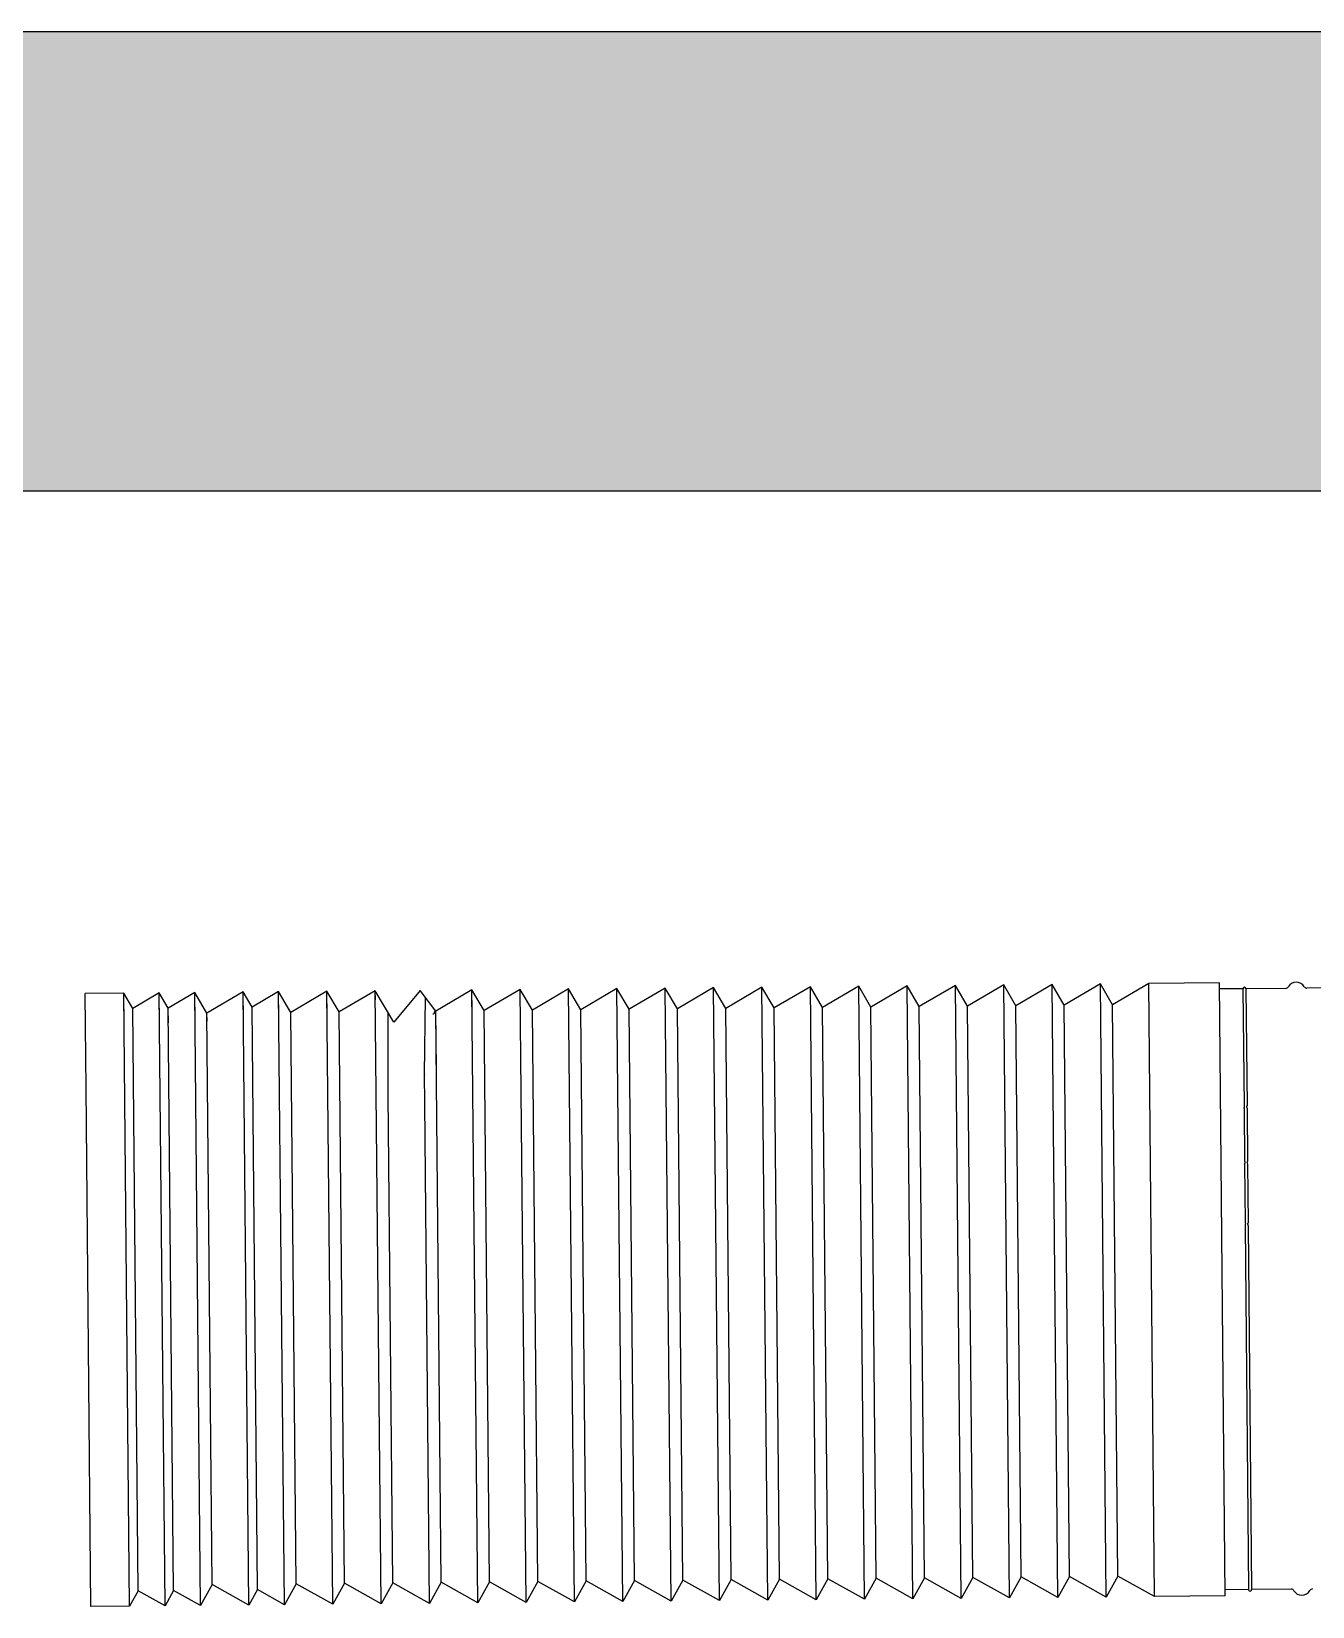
# Model space of a CAD drawing. Header units: millimetres. Extents: x 6781 to 13993, y -7973 to 4183.
# Drawn here: x 9052 to 9470, y 1 to 515 of the extents above; entities that cross this region are included whole.
import ezdxf

# ---------------------------------------------------------------- set-up
doc = ezdxf.new("R2010")
doc.units = ezdxf.units.MM
doc.header["$LTSCALE"] = 307.34
doc.layers.get('0').update_dxf_attribs({"linetype": 'CONTINUOUS'})
doc.layers.add('02___PRT_ALL_AXES', color=7, linetype='CONTINUOUS')

msp = doc.modelspace()

# ---------------------------------------------------------------- hatches: boundary and pattern name
at = {"lineweight": 25}
h = msp.add_hatch(dxfattribs=at)
h.set_pattern_fill('AR-SAND')
h.set_pattern_definition([(37.5, (-1012.544, -86.856), (-1.60003, 48.94132), [0, -38.608, 0, -43.18, 0, -41.275]), (7.5, (-1012.544, -86.856), (44.95233, 71.6825), [0, -20.828, 0, -34.798, 0, -13.335]), (327.5, (-1043.786, -86.856), (79.09924, 0.14372), [0, -12.7, 0, -45.72, 0, -59.69]), (317.5, (-1043.786, -86.856), (76.35565, 22.29293), [0, -6.35, 0, -29.972, 0, -34.29])])
h.paths.add_polyline_path([(7462.89946, 364.61148), (7462.89946, 514.61148), (10896.87679, 514.61148), (10896.87679, 364.61148)])

# ---------------------------------------------------------------- linework, layer by layer
for p, q in [((6928.39946, 514.61148), (10894.08058, 514.61148)), ((10894.08058, 364.61148), (6928.39946, 364.61148)), ((9178.9458, 201.74052), (9170.28549, 191.47245)), ((9184.03299, 195.04735), (9178.9458, 201.74052)), ((9168.52062, 167.72136), (9168.50007, 194.50453)), ((9069.94118, 170.01792), (9069.75447, 190.02977)), ((9180.38143, 165.03623), (9180.29335, 174.47665))]:
    msp.add_line(p, q, dxfattribs=at)
at = {"linetype": 'Continuous', "lineweight": 25}
for p, q in [((10894.08058, 364.61148), (6928.39946, 364.61148)), ((9447.25619, 202.32544), (9439.65652, 202.25454)), ((9447.25646, 202.29647), (9447.61286, 164.0957)), ((9461.19148, 202.45545), (9448.25615, 202.33477)), ((9448.25642, 202.3058), (9448.61282, 164.10503)), ((9507.65356, 202.88893), (9468.11938, 202.52009)), ((9447.62061, 163.26542), (9447.78179, 145.98877)), ((9448.62056, 163.27475), (9448.78175, 145.9981)), ((9447.79009, 145.09943), (9447.96835, 125.99251)), ((9448.76882, 146.01174), (9448.70245, 145.97184)), ((9448.79005, 145.10876), (9448.96831, 126.00184)), ((9447.97728, 125.03544), (9449.08395, 6.41789)), ((9447.9773, 125.03544), (9447.97751, 125.03902)), ((9448.77532, 125.62679), (9448.77649, 125.59474)), ((9448.97602, 125.04834), (9448.97627, 125.04476)), ((9448.97724, 125.04477), (9450.08391, 6.42722)), ((9449.08473, 6.33397), (9441.48506, 6.26307)), ((9463.02002, 6.46398), (9450.08469, 6.3433))]:
    msp.add_line(p, q, dxfattribs=at)
for centre, radius, start, end in [((9447.75617, 202.3301), 0.5, 0.5345371, 180.5345371), ((9461.18215, 203.45541), 1, 270.5345371, 330.5345371), ((9464.66476, 201.48781), 3, 30.5345371, 150.5345371), ((9468.11005, 203.52004), 1, 210.5345371, 270.5345371), ((9449.58471, 6.33863), 0.5, 180.5345371, 0.5345371), ((9463.02935, 5.46402), 1, 30.5345371, 90.5345371), ((9466.47465, 7.49626), 3, 210.5345371, 330.5345371), ((9469.95726, 5.52866), 1, 90.5345371, 150.5345371)]:
    msp.add_arc(centre, radius, start, end, dxfattribs=at)
for points, knots in [([(9183.05139, 194.20613), (9183.14855, 194.16061), (9183.34631, 194.11778), (9183.52829, 194.31102), (9183.54112, 194.45185), (9183.53789, 194.52559), (9183.53789, 194.52559), (9183.53134, 194.67522), (9183.52806, 194.75003)], [0, 0, 0, 0, 0.443670696, 0.694769887, 1, 1, 1, 1.224658706, 1.224658706, 1.224658706, 1.224658706]), ([(9447.61349, 163.25901), (9447.61342, 163.26943), (9447.61541, 163.29162), (9447.62123, 163.31311), (9447.62511, 163.32416)], [0, 0, 0, 0, 0.471031201, 1, 1, 1, 1]), ([(9447.62511, 163.32416), (9447.63046, 163.33938), (9447.64556, 163.37155), (9447.66548, 163.40087), (9447.67718, 163.41609)], [0, 0, 0, 0, 0.456787229, 1, 1, 1, 1]), ([(9447.66029, 163.45765), (9447.68711, 163.53399), (9447.74737, 163.67633), (9447.86136, 163.89157), (9447.74111, 164.0966), (9447.65665, 164.09489)], [0, 0, 0, 0, 0.337763101, 0.647350557, 1, 1, 1, 1]), ([(9448.44418, 164.01544), (9448.43498, 163.99947), (9448.42018, 163.96272), (9448.41585, 163.9233), (9448.41632, 163.90264)], [0, 0, 0, 0, 0.471383143, 1, 1, 1, 1]), ([(9448.41632, 163.90264), (9448.41658, 163.89111), (9448.41889, 163.86733), (9448.42371, 163.84397), (9448.42665, 163.83205)], [0, 0, 0, 0, 0.484608753, 1, 1, 1, 1]), ([(9448.56976, 164.10469), (9448.54741, 164.10451), (9448.49677, 164.08057), (9448.45932, 164.04175), (9448.44418, 164.01544)], [0, 0, 0, 0, 0.424069742, 1, 1, 1, 1]), ([(9447.79018, 145.09951), (9447.7901, 145.11367), (9447.79328, 145.14421), (9447.80028, 145.17397), (9447.80468, 145.18974)], [0, 0, 0, 0, 0.463926574, 1, 1, 1, 1]), ([(9447.98434, 145.7147), (9447.98395, 145.75662), (9447.95384, 145.86606), (9447.87143, 146.00452), (9447.79432, 146.00258)], [0, 0, 0, 0, 0.352120047, 1, 1, 1, 1]), ([(9448.58435, 145.7203), (9448.58596, 145.54864), (9448.72826, 145.36236), (9448.78935, 145.15249), (9448.78995, 145.10883)], [0, 0, 0, 0, 0.797249414, 1, 1, 1, 1]), ([(9448.6002, 145.81842), (9448.60032, 145.80534), (9448.60444, 145.77633), (9448.61439, 145.74889), (9448.62086, 145.73432)], [0, 0, 0, 0, 0.450714675, 1, 1, 1, 1]), ([(9447.96855, 125.99252), (9448.01521, 125.98906), (9448.08265, 125.82182), (9448.16489, 125.71313), (9448.16944, 125.61603)], [0, 0, 0, 0, 0.324910574, 1, 1, 1, 1]), ([(9448.96834, 126.00186), (9448.92373, 125.99165), (9448.85775, 125.83784), (9448.7794, 125.72323), (9448.77532, 125.62679)], [0, 0, 0, 0, 0.321608556, 1, 1, 1, 1]), ([(9448.77649, 125.59474), (9448.77913, 125.53714), (9448.81663, 125.34285), (9448.96939, 125.18529), (9448.97602, 125.04834)], [0, 0, 0, 0, 0.296020603, 1, 1, 1, 1])]:
    msp.add_open_spline(points, degree=3, knots=knots, dxfattribs=at)
for points in [[(9448.42665, 163.83205), (9448.47369, 163.64144), (9448.62072, 163.4718), (9448.61936, 163.27547)], [(9447.80468, 145.18974), (9447.82041, 145.24604), (9447.8436, 145.3001), (9447.86717, 145.35359)], [(9447.86717, 145.35359), (9447.91159, 145.45442), (9448.00721, 145.58172), (9447.94739, 145.67424)], [(9448.70245, 145.97184), (9448.65717, 145.93028), (9448.59962, 145.87988), (9448.6002, 145.81842)], [(9448.09312, 125.32468), (9448.05742, 125.24822), (9447.92562, 125.08453), (9448.01, 125.08557)], [(9448.09312, 125.32468), (9448.1298, 125.40323), (9448.18379, 125.50781), (9448.13729, 125.58098)]]:
    msp.add_open_spline(points, degree=3, dxfattribs=at)
at = {"layer": '02___PRT_ALL_AXES', "linetype": 'Continuous', "lineweight": 25}
for p, q in [((9082.23222, 200.91909), (9069.65397, 200.80174)), ((9069.75447, 190.02977), (9069.65397, 200.80174)), ((9085.14399, 195.94659), (9082.23222, 200.91909)), ((9084.09806, 0.92954), (9082.23222, 200.91909)), ((9082.32853, 190.59581), (9082.23222, 200.91909)), ((9093.82029, 201.0272), (9085.14399, 195.94659)), ((9096.73206, 196.0547), (9093.82029, 201.0272)), ((9095.68613, 1.03765), (9093.82029, 201.0272)), ((9093.91274, 191.1173), (9093.82029, 201.0272)), ((9105.40835, 201.13532), (9096.73206, 196.0547)), ((9109.38115, 194.35087), (9105.40835, 201.13532)), ((9107.2742, 1.14576), (9105.40835, 201.13532)), ((9105.49695, 191.63878), (9105.40835, 201.13532)), ((9121.15224, 201.2822), (9109.38115, 194.35087)), ((9124.06401, 196.3097), (9121.15224, 201.2822)), ((9123.01808, 1.29265), (9121.15224, 201.2822)), ((9121.2356, 192.34728), (9121.15224, 201.2822)), ((9132.74031, 201.39031), (9124.06401, 196.3097)), ((9136.73516, 194.60608), (9132.74031, 201.39031)), ((9134.60615, 1.40076), (9132.74031, 201.39031)), ((9132.81981, 192.86876), (9132.74031, 201.39031)), ((9148.50625, 201.53741), (9136.73516, 194.60608)), ((9152.5011, 194.75317), (9148.50625, 201.53741)), ((9150.37209, 1.54785), (9148.50625, 201.53741)), ((9148.58051, 193.57825), (9148.50625, 201.53741)), ((9164.27219, 201.6845), (9152.5011, 194.75317)), ((9170.28549, 191.47245), (9164.27219, 201.6845)), ((9166.13804, 1.69494), (9164.27219, 201.6845)), ((9164.29972, 198.73397), (9164.27219, 201.6845)), ((9195.80408, 201.97868), (9183.52806, 194.75003)), ((9199.79893, 195.19444), (9195.80408, 201.97868)), ((9197.66992, 1.98913), (9195.80408, 201.97868)), ((9195.86835, 195.09031), (9195.80408, 201.97868)), ((9211.57002, 202.12577), (9199.79893, 195.19444)), ((9215.56488, 195.34154), (9211.57002, 202.12577)), ((9213.43587, 2.13622), (9211.57002, 202.12577)), ((9227.33597, 202.27286), (9215.56488, 195.34154)), ((9231.33082, 195.48863), (9227.33597, 202.27286)), ((9229.20181, 2.28331), (9227.33597, 202.27286)), ((9243.10191, 202.41996), (9231.33082, 195.48863)), ((9247.09676, 195.63572), (9243.10191, 202.41996)), ((9244.96775, 2.4304), (9243.10191, 202.41996)), ((9258.86785, 202.56705), (9247.09676, 195.63572)), ((9262.86271, 195.78281), (9258.86785, 202.56705)), ((9260.7337, 2.57749), (9258.86785, 202.56705)), ((9274.6338, 202.71414), (9262.86271, 195.78281)), ((9278.62865, 195.9299), (9274.6338, 202.71414)), ((9276.49964, 2.72459), (9274.6338, 202.71414)), ((9290.39974, 202.86123), (9278.62865, 195.9299)), ((9294.39459, 196.07699), (9290.39974, 202.86123)), ((9292.26559, 2.87168), (9290.39974, 202.86123)), ((9306.16569, 203.00832), (9294.39459, 196.07699)), ((9310.16054, 196.22409), (9306.16569, 203.00832)), ((9308.03153, 3.01877), (9306.16569, 203.00832)), ((9321.93163, 203.15541), (9310.16054, 196.22409)), ((9325.92648, 196.37118), (9321.93163, 203.15541)), ((9323.79747, 3.16586), (9321.93163, 203.15541)), ((9337.69757, 203.30251), (9325.92648, 196.37118)), ((9341.69242, 196.51827), (9337.69757, 203.30251)), ((9339.56342, 3.31295), (9337.69757, 203.30251)), ((9353.46352, 203.4496), (9341.69242, 196.51827)), ((9357.45837, 196.66536), (9353.46352, 203.4496)), ((9355.32936, 3.46004), (9353.46352, 203.4496)), ((9369.22946, 203.59669), (9357.45837, 196.66536)), ((9373.22431, 196.81245), (9369.22946, 203.59669)), ((9371.0953, 3.60714), (9369.22946, 203.59669)), ((9384.9954, 203.74378), (9373.22431, 196.81245)), ((9388.99025, 196.95954), (9384.9954, 203.74378)), ((9386.86125, 3.75423), (9384.9954, 203.74378)), ((9400.76135, 203.89087), (9388.99025, 196.95954)), ((9404.7562, 197.10663), (9400.76135, 203.89087)), ((9402.62719, 3.90132), (9400.76135, 203.89087)), ((9416.52729, 204.03796), (9404.7562, 197.10663)), ((9439.63787, 204.25358), (9416.52729, 204.03796)), ((9418.39313, 4.04841), (9416.52729, 204.03796)), ((9441.50371, 4.26402), (9439.63787, 204.25358)), ((9086.91655, 5.9555), (9085.14399, 195.94659)), ((9085.19271, 190.72475), (9085.14399, 195.94659)), ((9098.50462, 6.06361), (9096.73206, 196.0547)), ((9096.77692, 191.24623), (9096.73206, 196.0547)), ((9125.83657, 6.31861), (9124.06401, 196.3097)), ((9124.09977, 192.47621), (9124.06401, 196.3097)), ((9180.29335, 174.47665), (9180.64153, 199.50946)), ((9217.30345, 8.99381), (9215.56488, 195.34154)), ((9233.06939, 9.1409), (9231.33082, 195.48863)), ((9248.83533, 9.28799), (9247.09676, 195.63572)), ((9264.60128, 9.43508), (9262.86271, 195.78281)), ((9280.36722, 9.58218), (9278.62865, 195.9299)), ((9296.13316, 9.72927), (9294.39459, 196.07699)), ((9311.89911, 9.87636), (9310.16054, 196.22409)), ((9327.66505, 10.02345), (9325.92648, 196.37118)), ((9343.43099, 10.17054), (9341.69242, 196.51827)), ((9359.19694, 10.31763), (9357.45837, 196.66536)), ((9374.96288, 10.46473), (9373.22431, 196.81245)), ((9390.72882, 10.61182), (9388.99025, 196.95954)), ((9406.49477, 10.75891), (9404.7562, 197.10663)), ((9111.11972, 8.00315), (9109.38115, 194.35087)), ((9109.40481, 191.8147), (9109.38115, 194.35087)), ((9138.47373, 8.25835), (9136.73516, 194.60608)), ((9136.74972, 193.04567), (9136.73516, 194.60608)), ((9154.23967, 8.40544), (9152.5011, 194.75317)), ((9152.51041, 193.75516), (9152.5011, 194.75317)), ((9185.77156, 8.69963), (9184.03299, 195.04735)), ((9184.2081, 176.27827), (9184.03299, 195.04735)), ((9201.5375, 8.84672), (9199.79893, 195.19444)), ((9071.51982, 0.81218), (9069.94118, 170.01792)), ((9180.46597, 174.18351), (9180.29335, 174.47665)), ((9170.00562, 8.55254), (9168.52062, 167.72136)), ((9181.90398, 1.84204), (9180.38143, 165.03623)), ((9359.19694, 10.31763), (9355.32936, 3.46004)), ((9371.0953, 3.60714), (9359.19694, 10.31763)), ((9374.96288, 10.46473), (9371.0953, 3.60714)), ((9386.86125, 3.75423), (9374.96288, 10.46473)), ((9390.72882, 10.61182), (9386.86125, 3.75423)), ((9402.62719, 3.90132), (9390.72882, 10.61182)), ((9406.49477, 10.75891), (9402.62719, 3.90132)), ((9418.39313, 4.04841), (9406.49477, 10.75891)), ((9086.91655, 5.9555), (9084.09806, 0.92954)), ((9095.68613, 1.03765), (9086.91655, 5.9555)), ((9098.50462, 6.06361), (9095.68613, 1.03765)), ((9107.2742, 1.14576), (9098.50462, 6.06361)), ((9111.11972, 8.00315), (9107.2742, 1.14576)), ((9123.01808, 1.29265), (9111.11972, 8.00315)), ((9125.83657, 6.31861), (9123.01808, 1.29265)), ((9134.60615, 1.40076), (9125.83657, 6.31861)), ((9138.47373, 8.25835), (9134.60615, 1.40076)), ((9150.37209, 1.54785), (9138.47373, 8.25835)), ((9154.23967, 8.40544), (9150.37209, 1.54785)), ((9166.13804, 1.69494), (9154.23967, 8.40544)), ((9170.00562, 8.55254), (9166.13804, 1.69494)), ((9181.90398, 1.84204), (9170.00562, 8.55254)), ((9185.77156, 8.69963), (9181.90398, 1.84204)), ((9197.66992, 1.98913), (9185.77156, 8.69963)), ((9201.5375, 8.84672), (9197.66992, 1.98913)), ((9213.43587, 2.13622), (9201.5375, 8.84672)), ((9217.30345, 8.99381), (9213.43587, 2.13622)), ((9229.20181, 2.28331), (9217.30345, 8.99381)), ((9233.06939, 9.1409), (9229.20181, 2.28331)), ((9244.96775, 2.4304), (9233.06939, 9.1409)), ((9248.83533, 9.28799), (9244.96775, 2.4304)), ((9260.7337, 2.57749), (9248.83533, 9.28799)), ((9264.60128, 9.43508), (9260.7337, 2.57749)), ((9276.49964, 2.72459), (9264.60128, 9.43508)), ((9280.36722, 9.58218), (9276.49964, 2.72459)), ((9292.26559, 2.87168), (9280.36722, 9.58218)), ((9296.13316, 9.72927), (9292.26559, 2.87168)), ((9308.03153, 3.01877), (9296.13316, 9.72927)), ((9311.89911, 9.87636), (9308.03153, 3.01877)), ((9323.79747, 3.16586), (9311.89911, 9.87636)), ((9327.66505, 10.02345), (9323.79747, 3.16586)), ((9339.56342, 3.31295), (9327.66505, 10.02345)), ((9343.43099, 10.17054), (9339.56342, 3.31295)), ((9355.32936, 3.46004), (9343.43099, 10.17054)), ((9084.09806, 0.92954), (9071.51982, 0.81218)), ((9441.50371, 4.26402), (9418.39313, 4.04841))]:
    msp.add_line(p, q, dxfattribs=at)

doc.saveas('drawing.dxf')
